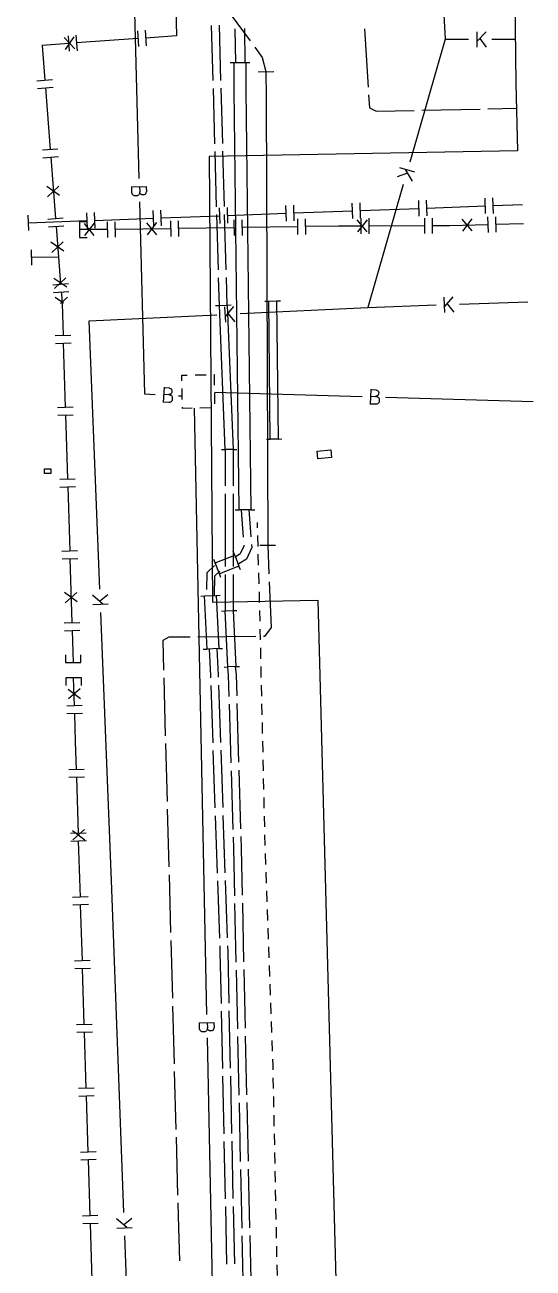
# Model space of a CAD drawing. Header units: metres. Extents: x 17721 to 17912, y 14015 to 15901.
# Drawn here: x 17818.8 to 17851.4, y 14683.9 to 14763.7 of the extents above; entities that cross this region are included whole.
import ezdxf

# ---------------------------------------------------------------- set-up
doc = ezdxf.new("R2010")
doc.units = ezdxf.units.M
for name, color, linetype in [('GC_BUILDING', 8, 'Continuous'), ('GC_CURB_EDGE', 1, 'Continuous'), ('GC_GAS_AXIS', 2, 'Continuous'), ('GC_POWER_AXIS', 40, 'Continuous'), ('GC_SEWER_AXIS', 6, 'Continuous'), ('GC_SITE_BOUNDARY', 7, 'Continuous'), ('GC_TEST_GREEN_ZONE', 3, 'Continuous'), ('GC_WATER_AXIS', 5, 'Continuous')]:
    doc.layers.add(name, color=color, linetype=linetype)

msp = doc.modelspace()

# ---------------------------------------------------------------- linework, layer by layer
at = {"layer": 'GC_BUILDING'}
for points in [[(17838.453, 14735.947), (17837.567, 14735.87), (17837.524, 14736.369), (17838.41, 14736.445)], [(17820.018, 14735.223), (17820.018, 14735.237), (17820.419, 14735.235), (17820.418, 14734.935), (17820.396, 14734.935), (17820.016, 14734.937)]]:
    msp.add_lwpolyline(points, close=True, dxfattribs=at)
at = {"layer": 'GC_CURB_EDGE'}
for points in [[(17833.7, 14731.441), (17833.69, 14731.791)], [(17833.735, 14730.24), (17833.715, 14730.941)], [(17833.771, 14729.039), (17833.75, 14729.74)], [(17833.806, 14727.838), (17833.785, 14728.539)], [(17833.838, 14726.637), (17833.827, 14727.115), (17833.82, 14727.338)], [(17833.865, 14725.436), (17833.849, 14726.138)], [(17833.892, 14724.235), (17833.876, 14724.937)], [(17833.918, 14723.035), (17833.903, 14723.736)], [(17833.945, 14721.834), (17833.93, 14722.535)], [(17833.972, 14720.633), (17833.957, 14721.334)], [(17833.999, 14719.432), (17833.984, 14720.133)], [(17834.026, 14718.231), (17834.01, 14718.932)], [(17834.053, 14717.03), (17834.037, 14717.731)], [(17834.08, 14715.829), (17834.064, 14716.53)], [(17834.107, 14714.628), (17834.091, 14715.329)], [(17834.134, 14713.427), (17834.118, 14714.128)], [(17834.161, 14712.226), (17834.145, 14712.927)], [(17834.199, 14711.025), (17834.174, 14711.726)], [(17834.242, 14709.825), (17834.217, 14710.526)], [(17834.284, 14708.624), (17834.259, 14709.325)], [(17834.327, 14707.424), (17834.302, 14708.124)], [(17834.369, 14706.223), (17834.344, 14706.924)], [(17834.412, 14705.023), (17834.387, 14705.723)], [(17834.454, 14703.822), (17834.429, 14704.523)], [(17834.497, 14702.622), (17834.472, 14703.322)], [(17834.539, 14701.421), (17834.514, 14702.122)], [(17834.582, 14700.221), (17834.557, 14700.921)], [(17834.624, 14699.02), (17834.599, 14699.721)], [(17834.667, 14697.82), (17834.642, 14698.52)], [(17834.705, 14696.619), (17834.699, 14696.902), (17834.684, 14697.32)], [(17834.729, 14695.418), (17834.715, 14696.119)], [(17834.754, 14694.217), (17834.74, 14694.918)], [(17834.779, 14693.016), (17834.764, 14693.717)], [(17834.803, 14691.815), (17834.789, 14692.516)], [(17834.828, 14690.614), (17834.813, 14691.315)], [(17834.852, 14689.413), (17834.838, 14690.114)], [(17834.877, 14688.212), (17834.863, 14688.913)], [(17834.902, 14687.011), (17834.887, 14687.712)], [(17834.926, 14685.81), (17834.912, 14686.511)], [(17834.951, 14684.609), (17834.937, 14685.31)], [(17834.975, 14683.408), (17834.961, 14684.109)]]:
    msp.add_lwpolyline(points, dxfattribs=at)
at = {"layer": 'GC_GAS_AXIS'}
for points in [[(17828.461, 14764.798), (17828.489, 14763.04), (17826.514, 14762.9)], [(17821.953, 14762.203), (17821.272, 14762.936)], [(17821.355, 14762.159), (17821.92, 14762.984)], [(17821.532, 14763.05), (17821.603, 14762.052)], [(17822.031, 14763.085), (17822.102, 14762.087)], [(17826.016, 14762.865), (17822.066, 14762.586)], [(17825.98, 14763.364), (17826.051, 14762.366)], [(17826.479, 14763.399), (17826.55, 14762.402)], [(17821.568, 14762.551), (17819.855, 14762.43), (17820.029, 14760.194)], [(17819.53, 14760.156), (17820.527, 14760.233)], [(17819.569, 14759.657), (17820.566, 14759.735)], [(17820.068, 14759.696), (17820.374, 14755.749)], [(17819.876, 14755.71), (17820.873, 14755.788)], [(17819.915, 14755.212), (17820.912, 14755.289)], [(17820.413, 14755.25), (17820.72, 14751.303)], [(17820.981, 14752.795), (17820.152, 14753.354)], [(17820.933, 14753.393), (17820.205, 14752.706)], [(17839.828, 14751.304), (17839.79, 14752.303)], [(17840.327, 14751.323), (17840.29, 14752.322)], [(17844.092, 14751.462), (17844.055, 14752.462)], [(17844.591, 14751.481), (17844.554, 14752.48)], [(17848.356, 14751.621), (17848.319, 14752.62)], [(17848.856, 14751.639), (17848.819, 14752.639)], [(17819.006, 14750.531), (17818.969, 14751.53)], [(17822.771, 14750.671), (17822.734, 14751.67)], [(17823.27, 14750.689), (17823.233, 14751.689)], [(17827.035, 14750.829), (17826.998, 14751.829)], [(17827.535, 14750.848), (17827.498, 14751.847)], [(17827.516, 14751.347), (17831.281, 14751.487)], [(17831.299, 14750.988), (17831.262, 14751.987)], [(17831.799, 14751.006), (17831.762, 14752.005)], [(17831.78, 14751.506), (17835.545, 14751.646)], [(17835.563, 14751.146), (17835.526, 14752.145)], [(17836.063, 14751.164), (17836.026, 14752.164)], [(17836.044, 14751.664), (17839.809, 14751.804)], [(17840.309, 14751.822), (17844.073, 14751.962)], [(17844.573, 14751.981), (17848.337, 14752.12)], [(17848.837, 14752.139), (17850.719, 14752.209)], [(17818.988, 14751.031), (17822.752, 14751.171)], [(17820.221, 14751.264), (17821.218, 14751.342)], [(17820.26, 14750.766), (17821.257, 14750.843)], [(17820.759, 14750.805), (17820.76, 14750.791), (17820.912, 14748.831)], [(17822.755, 14751.093), (17822.255, 14751.093), (17822.255, 14750.093), (17822.755, 14750.093)], [(17823.2, 14750.22), (17822.572, 14750.998)], [(17822.6, 14750.217), (17823.222, 14751.001)], [(17823.252, 14751.189), (17827.016, 14751.329)], [(17824.035, 14751.093), (17824.05, 14750.093)], [(17824.535, 14751.1), (17824.55, 14750.1)], [(17828.119, 14750.654), (17824.543, 14750.6)], [(17827.228, 14750.267), (17826.588, 14751.036)], [(17826.628, 14750.256), (17827.238, 14751.048)], [(17828.111, 14751.154), (17828.126, 14750.154)], [(17828.611, 14751.162), (17828.626, 14750.162)], [(17832.195, 14750.716), (17828.619, 14750.662)], [(17832.187, 14751.216), (17832.203, 14750.216)], [(17832.687, 14751.223), (17832.703, 14750.223)], [(17836.271, 14750.777), (17832.695, 14750.723)], [(17836.264, 14751.277), (17836.279, 14750.277)], [(17836.764, 14751.285), (17836.779, 14750.285)], [(17840.347, 14750.822), (17838.912, 14750.817), (17836.771, 14750.785)], [(17840.74, 14750.449), (17840.109, 14751.226)], [(17840.14, 14750.445), (17840.759, 14751.231)], [(17840.346, 14751.322), (17840.349, 14750.322)], [(17840.846, 14751.324), (17840.849, 14750.324)], [(17844.424, 14750.836), (17840.847, 14750.824)], [(17844.422, 14751.336), (17844.426, 14750.336)], [(17844.922, 14751.338), (17844.926, 14750.338)], [(17848.5, 14750.909), (17846.063, 14750.842), (17844.924, 14750.838)], [(17847.495, 14750.507), (17846.846, 14751.269)], [(17846.895, 14750.489), (17847.495, 14751.289)], [(17848.486, 14751.409), (17848.513, 14750.409)], [(17848.986, 14751.423), (17849.013, 14750.423)], [(17850.787, 14750.972), (17848.999, 14750.923)], [(17824.043, 14750.594), (17822.255, 14750.593)], [(17819.15, 14749.301), (17819.168, 14748.301)], [(17821.259, 14749.221), (17820.43, 14749.781)], [(17821.21, 14749.819), (17820.482, 14749.133)], [(17820.912, 14748.831), (17819.159, 14748.801)], [(17820.912, 14748.831), (17821.048, 14747.086)], [(17821.439, 14746.897), (17820.611, 14747.456)], [(17821.391, 14747.495), (17820.663, 14746.808)], [(17820.549, 14747.048), (17821.546, 14747.125)], [(17820.588, 14746.549), (17821.585, 14746.627)], [(17821.239, 14745.866), (17820.706, 14746.226)], [(17821.487, 14746.265), (17821.049, 14745.852)], [(17821.086, 14746.588), (17821.098, 14746.434), (17821.143, 14745.859), (17821.206, 14743.802)], [(17820.707, 14743.787), (17821.706, 14743.817)], [(17820.722, 14743.287), (17821.722, 14743.318)], [(17821.222, 14743.302), (17821.349, 14739.188)], [(17820.849, 14739.173), (17821.848, 14739.203)], [(17820.864, 14738.673), (17821.864, 14738.704)], [(17821.364, 14738.688), (17821.491, 14734.574)], [(17820.991, 14734.559), (17821.99, 14734.59)], [(17821.006, 14734.059), (17822.006, 14734.09)], [(17821.506, 14734.074), (17821.633, 14729.96)], [(17821.133, 14729.945), (17822.133, 14729.976)], [(17821.148, 14729.445), (17822.148, 14729.476)], [(17821.648, 14729.461), (17821.775, 14725.346)], [(17822.11, 14726.68), (17821.308, 14727.278)], [(17822.09, 14727.28), (17821.33, 14726.628)], [(17821.275, 14725.331), (17822.275, 14725.362)], [(17821.291, 14724.831), (17822.29, 14724.862)], [(17821.79, 14724.847), (17821.854, 14722.79)], [(17821.354, 14723.29), (17821.354, 14722.79), (17822.354, 14722.79), (17822.354, 14723.29)], [(17822.384, 14721.302), (17822.384, 14721.802), (17821.384, 14721.802), (17821.384, 14721.302)], [(17821.551, 14720.472), (17822.31, 14721.124)], [(17821.94, 14720.004), (17821.884, 14721.802)], [(17821.531, 14721.072), (17822.332, 14720.474)], [(17822.439, 14720.02), (17821.44, 14719.989)], [(17822.455, 14719.52), (17821.455, 14719.489)], [(17822.066, 14715.91), (17822.011, 14717.695), (17821.955, 14719.505)], [(17822.566, 14715.925), (17821.566, 14715.894)], [(17822.581, 14715.425), (17821.581, 14715.395)], [(17822.192, 14711.815), (17822.081, 14715.41)], [(17822.692, 14711.83), (17821.692, 14711.8)], [(17821.81, 14712.005), (17822.612, 14711.407)], [(17821.83, 14711.405), (17822.59, 14712.057)], [(17822.707, 14711.331), (17821.708, 14711.3)], [(17822.318, 14707.72), (17822.207, 14711.315)], [(17822.818, 14707.736), (17821.818, 14707.705)], [(17822.833, 14707.236), (17821.834, 14707.205)], [(17822.444, 14703.625), (17822.333, 14707.22)], [(17822.944, 14703.641), (17821.944, 14703.61)], [(17822.959, 14703.141), (17821.96, 14703.11)], [(17822.57, 14699.531), (17822.46, 14703.126)], [(17823.07, 14699.546), (17822.071, 14699.515)], [(17823.086, 14699.046), (17822.086, 14699.016)], [(17822.697, 14695.436), (17822.586, 14699.031)], [(17823.196, 14695.451), (17822.197, 14695.421)], [(17823.212, 14694.952), (17822.212, 14694.921)], [(17822.823, 14691.341), (17822.712, 14694.936)], [(17823.322, 14691.357), (17822.323, 14691.326)], [(17823.338, 14690.857), (17822.338, 14690.826)], [(17822.949, 14687.246), (17822.838, 14690.841)], [(17823.449, 14687.262), (17822.449, 14687.231)], [(17823.464, 14686.762), (17822.465, 14686.731)], [(17823.075, 14683.152), (17823.054, 14683.828), (17822.964, 14686.747)]]:
    msp.add_lwpolyline(points, dxfattribs=at)
at = {"layer": 'GC_POWER_AXIS'}
for points in [[(17831.904, 14765.805), (17831.952, 14764.459), (17833.231, 14762.714)], [(17830.851, 14760.164), (17830.753, 14763.716)], [(17831.351, 14760.178), (17831.252, 14763.73)], [(17832.253, 14763.501), (17832.276, 14761.319)], [(17832.853, 14763.508), (17832.876, 14761.325)], [(17840.58, 14763.498), (17840.811, 14759.754)], [(17833.527, 14762.311), (17834.009, 14761.653), (17834.245, 14760.743), (17834.263, 14759.075), (17834.358, 14730.333), (17834.432, 14728.476)], [(17831.951, 14761.323), (17832.201, 14761.323)], [(17832.951, 14761.322), (17833.201, 14761.322)], [(17833.745, 14760.737), (17834.745, 14760.749)], [(17830.963, 14756.112), (17830.864, 14759.664)], [(17831.462, 14756.126), (17831.364, 14759.678)], [(17840.842, 14759.255), (17840.893, 14758.42), (17841.327, 14758.203), (17843.756, 14758.253)], [(17844.256, 14758.264), (17848.006, 14758.342)], [(17848.506, 14758.352), (17850.352, 14758.39), (17850.381, 14758.391)], [(17831.074, 14752.059), (17830.976, 14755.612)], [(17831.574, 14752.073), (17831.476, 14755.626)], [(17831.186, 14748.007), (17831.088, 14751.56)], [(17831.686, 14748.021), (17831.588, 14751.573)], [(17831.249, 14745.731), (17831.2, 14747.507)], [(17831.749, 14745.745), (17831.7, 14747.521)], [(17834.171, 14746.003), (17834.421, 14746.005)], [(17834.921, 14746.011), (17835.171, 14746.014)], [(17831, 14745.718), (17831.249, 14745.728)], [(17831.749, 14745.748), (17831.999, 14745.759)], [(17834.272, 14737.137), (17834.522, 14737.139)], [(17835.022, 14737.145), (17835.272, 14737.148)], [(17831.377, 14736.464), (17831.627, 14736.467)], [(17831.627, 14736.47), (17831.627, 14734.131)], [(17832.127, 14736.473), (17832.377, 14736.476)], [(17832.127, 14736.47), (17832.127, 14734.13)], [(17831.626, 14733.631), (17831.626, 14728.952)], [(17832.126, 14733.63), (17832.126, 14728.951)], [(17832.271, 14732.591), (17832.521, 14732.594)], [(17832.647, 14732.579), (17832.78, 14730.834)], [(17833.145, 14732.617), (17833.279, 14730.872)], [(17833.271, 14732.603), (17833.521, 14732.606)], [(17832.234, 14729.679), (17832.142, 14729.911)], [(17832.818, 14730.335), (17832.824, 14730.265), (17832.594, 14729.764), (17832.239, 14729.542)], [(17833.317, 14730.374), (17833.332, 14730.175), (17832.986, 14729.42), (17832.505, 14729.118)], [(17833.858, 14730.331), (17834.858, 14730.335)], [(17830.979, 14729.182), (17830.887, 14729.414)], [(17830.946, 14729.016), (17830.45, 14728.551), (17830.43, 14727.481)], [(17831.288, 14728.65), (17830.946, 14728.331), (17830.922, 14727.075)], [(17831.347, 14728.252), (17831.255, 14728.484)], [(17831.625, 14728.452), (17831.625, 14726.112)], [(17832.125, 14728.451), (17832.125, 14726.112)], [(17832.602, 14728.749), (17832.51, 14728.981)], [(17834.452, 14727.976), (17834.569, 14725.039), (17834.149, 14724.46), (17834.087, 14724.459)], [(17830.048, 14727.051), (17830.298, 14727.062)], [(17831.047, 14727.098), (17831.296, 14727.11)], [(17831.376, 14726.089), (17831.625, 14726.1)], [(17832.125, 14726.124), (17832.375, 14726.136)], [(17829.37, 14724.42), (17828, 14724.408), (17827.61, 14724.211), (17827.661, 14722.302)], [(17833.587, 14724.455), (17829.87, 14724.424)], [(17830.21, 14723.639), (17830.46, 14723.65)], [(17830.584, 14723.655), (17830.67, 14721.958), (17830.675, 14721.815)], [(17831.084, 14723.681), (17831.17, 14721.98), (17831.175, 14721.839)], [(17831.209, 14723.686), (17831.458, 14723.698)], [(17831.547, 14722.491), (17831.796, 14722.502)], [(17831.885, 14720.609), (17831.846, 14721.976), (17831.797, 14722.491)], [(17832.384, 14720.654), (17832.345, 14722.006), (17832.295, 14722.537)], [(17832.296, 14722.526), (17832.546, 14722.538)], [(17827.675, 14721.802), (17827.774, 14718.086)], [(17830.692, 14721.315), (17830.82, 14717.631)], [(17831.192, 14721.339), (17831.32, 14717.654)], [(17832.009, 14716.341), (17831.9, 14720.109)], [(17832.508, 14716.382), (17832.399, 14720.154)], [(17827.788, 14717.587), (17827.888, 14713.871)], [(17830.837, 14717.131), (17830.965, 14713.447)], [(17831.337, 14717.154), (17831.465, 14713.469)], [(17832.132, 14712.073), (17832.023, 14715.841)], [(17832.631, 14712.111), (17832.522, 14715.883)], [(17827.901, 14713.371), (17828.001, 14709.655)], [(17830.982, 14712.947), (17831.11, 14709.263)], [(17831.482, 14712.969), (17831.61, 14709.284)], [(17832.236, 14707.804), (17832.168, 14710.839), (17832.147, 14711.573)], [(17832.735, 14707.839), (17832.668, 14710.851), (17832.646, 14711.611)], [(17828.014, 14709.156), (17828.114, 14705.44)], [(17831.127, 14708.764), (17831.255, 14705.08)], [(17831.627, 14708.784), (17831.755, 14705.099)], [(17832.331, 14703.536), (17832.247, 14707.304)], [(17832.83, 14703.567), (17832.746, 14707.339)], [(17828.127, 14704.94), (17828.227, 14701.224)], [(17831.272, 14704.58), (17831.286, 14704.184), (17831.356, 14700.895)], [(17831.772, 14704.599), (17831.786, 14704.198), (17831.856, 14700.912)], [(17832.426, 14699.267), (17832.342, 14703.036)], [(17832.926, 14699.295), (17832.842, 14703.067)], [(17828.24, 14700.725), (17828.34, 14697.009)], [(17831.366, 14700.395), (17831.445, 14696.709)], [(17831.866, 14700.412), (17831.944, 14696.726)], [(17832.522, 14694.998), (17832.437, 14698.767)], [(17833.021, 14695.023), (17832.937, 14698.795)], [(17828.354, 14696.509), (17828.453, 14692.794)], [(17831.455, 14696.209), (17831.533, 14692.524)], [(17831.955, 14696.226), (17832.033, 14692.539)], [(17832.617, 14690.73), (17832.533, 14694.499)], [(17833.116, 14690.751), (17833.032, 14694.523)], [(17828.467, 14692.294), (17828.567, 14688.578)], [(17831.544, 14692.024), (17831.622, 14688.339)], [(17832.044, 14692.039), (17832.122, 14688.352)], [(17832.712, 14686.461), (17832.628, 14690.23)], [(17833.212, 14686.479), (17833.128, 14690.251)], [(17828.58, 14688.078), (17828.603, 14687.22), (17828.681, 14684.363)], [(17831.633, 14687.839), (17831.711, 14684.153)], [(17832.133, 14687.852), (17832.211, 14684.166)], [(17832.807, 14682.193), (17832.723, 14685.961)], [(17833.307, 14682.207), (17833.223, 14685.979)]]:
    msp.add_lwpolyline(points, dxfattribs=at)
for points in [[(17832.199, 14759.564), (17832.201, 14761.322), (17832.951, 14761.322), (17832.949, 14759.568), (17833.271, 14732.602), (17832.521, 14732.594)], [(17834.421, 14746.005), (17834.921, 14746.011), (17835.022, 14737.145), (17834.522, 14737.139)], [(17831.249, 14745.728), (17831.749, 14745.748), (17832.127, 14736.473), (17831.627, 14736.467)], [(17830.979, 14729.182), (17832.234, 14729.679), (17832.51, 14728.981), (17831.255, 14728.484)], [(17830.297, 14727.062), (17831.047, 14727.098), (17831.209, 14723.686), (17830.459, 14723.65)], [(17831.625, 14726.1), (17832.125, 14726.124), (17832.296, 14722.526), (17831.796, 14722.502)]]:
    msp.add_lwpolyline(points, close=True, dxfattribs=at)
at = {"layer": 'GC_SEWER_AXIS'}
for points in [[(17845.484, 14767.879), (17845.768, 14762.824)], [(17845.768, 14762.824), (17843.482, 14754.932)], [(17845.768, 14762.824), (17847.264, 14762.824)], [(17847.793, 14763.307), (17847.793, 14762.317)], [(17847.793, 14762.67), (17848.394, 14763.307)], [(17847.983, 14762.872), (17848.393, 14762.317)], [(17848.764, 14762.823), (17850.261, 14762.823)], [(17843.329, 14754.228), (17842.682, 14753.989)], [(17843.8, 14754.29), (17842.849, 14754.566)], [(17843.188, 14754.467), (17843.633, 14753.713)], [(17843.065, 14753.492), (17840.78, 14745.6)], [(17845.682, 14746.256), (17845.717, 14745.266)], [(17845.704, 14745.619), (17846.282, 14746.277)], [(17846.67, 14745.806), (17851.061, 14745.96)], [(17823.57, 14727.507), (17822.886, 14744.729), (17831.084, 14745.128)], [(17831.588, 14745.637), (17831.636, 14744.648)], [(17831.619, 14745), (17832.188, 14745.666)], [(17831.799, 14745.212), (17832.236, 14744.677)], [(17832.582, 14745.201), (17840.78, 14745.6), (17845.171, 14745.754)], [(17845.888, 14745.828), (17846.316, 14745.287)], [(17823.762, 14726.543), (17823.101, 14727.118)], [(17823.552, 14726.725), (17824.091, 14727.156)], [(17823.125, 14726.517), (17824.114, 14726.557)], [(17825.113, 14687.453), (17824.313, 14708.787), (17823.629, 14726.009)], [(17825.303, 14686.488), (17824.644, 14687.064)], [(17825.094, 14686.671), (17825.633, 14687.101)], [(17824.666, 14686.464), (17825.656, 14686.501)], [(17825.97, 14664.62), (17825.17, 14685.954)]]:
    msp.add_lwpolyline(points, dxfattribs=at)
at = {"layer": 'GC_SITE_BOUNDARY'}
msp.add_lwpolyline([(17850.139, 14772.532), (17850.294, 14759.991), (17850.409, 14755.66), (17830.593, 14755.281), (17830.798, 14726.659), (17837.569, 14726.802), (17838.745, 14682.32), (17839.207, 14655.727), (17842.064, 14562.734), (17842.501, 14548.332), (17842.858, 14536.55), (17843.084, 14528.422), (17818.75, 14528.239), (17819.388, 14507.687), (17836.633, 14402.551), (17846.599, 14403.137), (17846.589, 14393.289), (17846.788, 14383.899)], dxfattribs=at)
at = {"layer": 'GC_TEST_GREEN_ZONE'}
msp.add_lwpolyline([(17850.139, 14772.532), (17850.294, 14759.991), (17850.409, 14755.66), (17830.593, 14755.281), (17830.798, 14726.659), (17837.569, 14726.802), (17838.745, 14682.32), (17839.207, 14655.727), (17842.064, 14562.734), (17842.501, 14548.332), (17842.858, 14536.55), (17843.084, 14528.422), (17818.75, 14528.239), (17819.388, 14507.687), (17836.633, 14402.551), (17846.599, 14403.137), (17846.589, 14393.289), (17846.788, 14383.899)], dxfattribs=at)
at = {"layer": 'GC_WATER_AXIS'}
for points in [[(17825.75, 14766.201), (17826.073, 14753.877)], [(17826.584, 14753.349), (17825.587, 14753.323)], [(17826.129, 14753.015), (17826.126, 14752.977), (17826.123, 14752.943), (17826.109, 14752.894), (17826.093, 14752.864), (17826.075, 14752.835), (17826.045, 14752.805), (17826.01, 14752.783), (17825.978, 14752.773), (17825.788, 14752.768), (17825.769, 14752.771), (17825.743, 14752.782), (17825.712, 14752.801), (17825.683, 14752.832), (17825.664, 14752.86), (17825.642, 14752.906), (17825.632, 14752.934), (17825.629, 14752.961), (17825.62, 14753.323)], [(17826.12, 14753.337), (17826.129, 14753.015)], [(17826.548, 14753.348), (17826.556, 14753.029), (17826.551, 14752.999), (17826.534, 14752.948), (17826.507, 14752.901), (17826.493, 14752.882), (17826.474, 14752.864), (17826.451, 14752.849), (17826.421, 14752.835), (17826.406, 14752.831), (17826.29, 14752.828), (17826.268, 14752.833), (17826.238, 14752.845), (17826.217, 14752.86), (17826.196, 14752.876), (17826.175, 14752.903), (17826.155, 14752.938), (17826.141, 14752.97), (17826.129, 14753.015)], [(17826.112, 14752.378), (17826.435, 14740.054), (17827.134, 14740.014)], [(17828.845, 14740.892), (17828.839, 14741.243), (17829.19, 14741.249)], [(17829.69, 14741.258), (17830.391, 14741.27)], [(17830.891, 14741.279), (17830.912, 14741.279), (17830.924, 14740.598)], [(17827.703, 14740.48), (17827.646, 14739.484)], [(17827.701, 14740.444), (17828.019, 14740.425), (17828.049, 14740.418), (17828.098, 14740.397), (17828.143, 14740.366), (17828.161, 14740.35), (17828.177, 14740.331), (17828.19, 14740.305), (17828.201, 14740.275), (17828.204, 14740.26), (17828.198, 14740.144), (17828.191, 14740.122), (17828.176, 14740.093), (17828.16, 14740.073), (17828.142, 14740.054), (17828.113, 14740.035), (17828.077, 14740.018), (17828.044, 14740.007), (17827.997, 14739.998)], [(17828.866, 14739.691), (17828.862, 14739.916), (17828.854, 14740.392)], [(17840.977, 14740.357), (17840.949, 14739.36)], [(17840.976, 14740.321), (17841.295, 14740.312), (17841.325, 14740.305), (17841.374, 14740.285), (17841.42, 14740.256), (17841.439, 14740.24), (17841.455, 14740.221), (17841.469, 14740.196), (17841.481, 14740.166), (17841.485, 14740.151), (17841.481, 14740.035), (17841.475, 14740.013), (17841.461, 14739.984), (17841.446, 14739.964), (17841.428, 14739.944), (17841.4, 14739.924), (17841.364, 14739.906), (17841.332, 14739.894), (17841.285, 14739.884)], [(17827.997, 14739.998), (17828.036, 14739.993), (17828.069, 14739.987), (17828.117, 14739.969), (17828.146, 14739.951), (17828.172, 14739.931), (17828.2, 14739.897), (17828.219, 14739.861), (17828.226, 14739.828), (17828.216, 14739.638), (17828.211, 14739.62), (17828.198, 14739.594), (17828.176, 14739.566), (17828.143, 14739.539), (17828.114, 14739.522), (17828.066, 14739.505), (17828.038, 14739.497), (17828.01, 14739.496), (17827.648, 14739.517)], [(17827.677, 14740.017), (17827.997, 14739.998)], [(17828.631, 14739.929), (17828.862, 14739.916)], [(17830.932, 14740.148), (17840.421, 14739.876)], [(17830.932, 14740.098), (17830.945, 14739.397)], [(17841.285, 14739.884), (17841.324, 14739.879), (17841.357, 14739.875), (17841.405, 14739.858), (17841.435, 14739.841), (17841.462, 14739.821), (17841.491, 14739.789), (17841.51, 14739.753), (17841.519, 14739.721), (17841.513, 14739.53), (17841.509, 14739.512), (17841.497, 14739.486), (17841.476, 14739.457), (17841.443, 14739.429), (17841.415, 14739.412), (17841.368, 14739.392), (17841.339, 14739.384), (17841.312, 14739.382), (17840.95, 14739.393)], [(17840.964, 14739.893), (17841.285, 14739.884)], [(17841.921, 14739.833), (17851.411, 14739.56)], [(17829.498, 14739.122), (17828.876, 14739.111), (17828.875, 14739.191)], [(17829.622, 14739.124), (17830.426, 14700.177)], [(17830.699, 14739.143), (17829.998, 14739.13)], [(17830.935, 14699.646), (17829.938, 14699.625)], [(17830.477, 14699.315), (17830.475, 14699.276), (17830.471, 14699.243), (17830.458, 14699.194), (17830.441, 14699.164), (17830.423, 14699.135), (17830.392, 14699.105), (17830.357, 14699.084), (17830.326, 14699.074), (17830.135, 14699.07), (17830.116, 14699.073), (17830.09, 14699.084), (17830.06, 14699.104), (17830.031, 14699.135), (17830.012, 14699.162), (17829.99, 14699.209), (17829.98, 14699.236), (17829.978, 14699.264), (17829.97, 14699.626)], [(17830.471, 14699.636), (17830.477, 14699.315)], [(17830.898, 14699.645), (17830.905, 14699.326), (17830.9, 14699.296), (17830.882, 14699.246), (17830.855, 14699.198), (17830.841, 14699.179), (17830.822, 14699.162), (17830.798, 14699.147), (17830.769, 14699.133), (17830.754, 14699.129), (17830.638, 14699.127), (17830.616, 14699.132), (17830.586, 14699.144), (17830.565, 14699.159), (17830.544, 14699.175), (17830.523, 14699.203), (17830.503, 14699.238), (17830.49, 14699.269), (17830.477, 14699.315)], [(17830.457, 14698.678), (17831.262, 14659.731)]]:
    msp.add_lwpolyline(points, dxfattribs=at)

doc.saveas('drawing.dxf')
